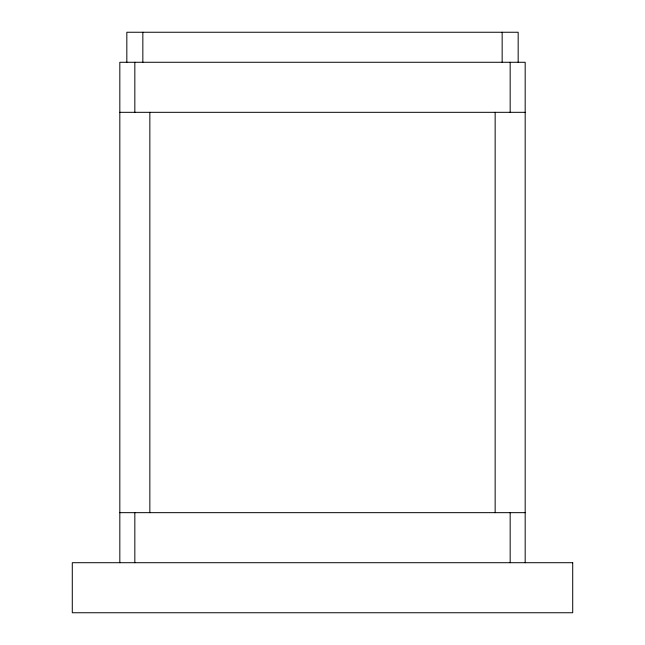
<?xml version="1.0" encoding="UTF-8"?>
<svg xmlns="http://www.w3.org/2000/svg" width="645" height="645" viewBox="0 0 645 645"><rect width="100%" height="100%" fill="white"/><g stroke="black" fill="none" stroke-linecap="round" stroke-linejoin="round"><path stroke-width="0.97" d="M119.825 112.319L525.175 112.319M119.825 512.662L525.175 512.662M525.175 562.706L525.175 62.275L119.825 62.275L119.825 562.706M518.169 62.275L518.169 32.25L126.831 32.25L126.831 62.275M510.163 62.275L510.163 112.319M510.163 512.662L510.163 562.706M502.157 32.25L502.157 62.275M495.15 112.319L495.15 512.662M149.85 112.319L149.85 512.662M142.843 32.25L142.843 62.275M134.837 62.275L134.837 112.319M134.837 512.662L134.837 562.706M572.712 562.706L72.288 562.706L72.288 612.75L572.712 612.75L572.712 562.706"/></g></svg>
